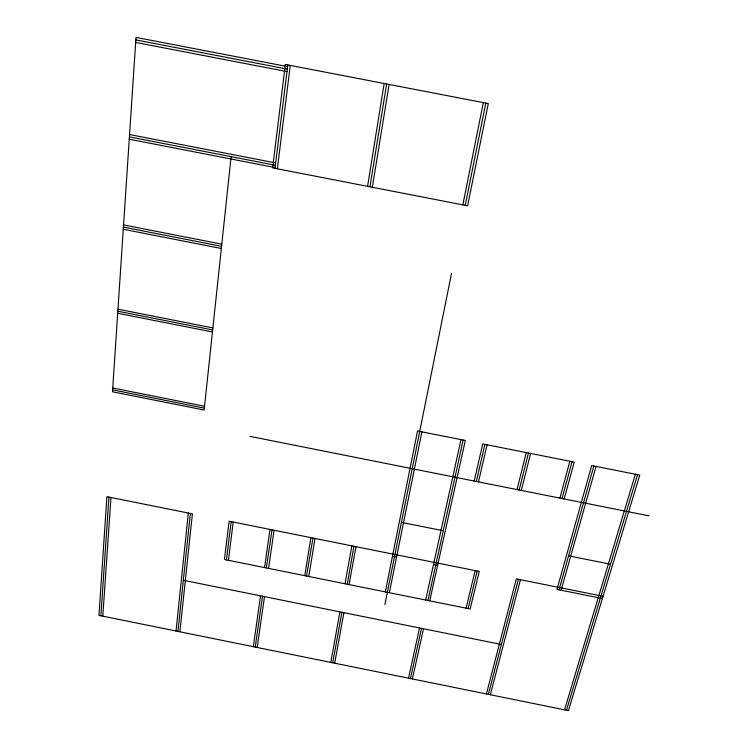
<?xml version="1.0" encoding="UTF-8"?>
<svg xmlns="http://www.w3.org/2000/svg" width="748" height="748" viewBox="0 0 748 748"><rect width="100%" height="100%" fill="white"/><g stroke="black" fill="none" stroke-linecap="round" stroke-linejoin="round"><path stroke-width="1.12" d="M100.887 615.763L108.937 497.102M102.803 616.156L110.975 497.504M176.032 631.013L188.328 513.035M177.968 631.396L190.366 513.446M179.894 631.789L192.404 513.857L106.908 496.691L98.96 615.38L568.443 710.6L639.755 475.111L591.687 465.565L556.97 589.396L602.383 598.512M231.113 156.65L204.148 410.016L112.49 391.793L136.005 37.4L287.606 66.609M226.42 559.887L224.419 559.485L229.131 521.225L479.253 571.435L470.165 608.984L226.42 559.887L231.169 521.636M274.993 168.347L287.812 64.945M228.43 560.289L233.208 522.048M277.358 168.805L290.28 65.422M253.32 646.683L260.538 595.857M264.558 567.573L269.981 529.425M255.255 647.076L262.52 596.25M272.029 529.836L266.316 567.919M257.19 647.469L264.502 596.652M268.579 568.377L274.067 530.248M304.763 575.67L310.897 537.644M367.577 186.346L384.163 83.505M312.945 538.055L306.521 576.016M369.951 186.813L386.641 83.982M308.784 576.474L314.992 538.466M372.326 187.271L389.119 84.459M330.803 662.401L339.938 611.883M345.015 583.777L351.869 545.862M332.748 662.793L341.92 612.285M353.916 546.274L347.287 584.235M334.683 663.186L343.912 612.687M349.045 584.59L355.964 546.685M385.332 591.892L417.534 430.988L465.34 440.479L429.735 600.84M462.844 204.877L483.32 102.607M384.855 604.665L451.568 273.188M465.228 205.345L485.807 103.084M389.362 592.706L421.9 431.858M408.502 678.165L419.553 627.965M425.696 600.027L460.992 439.618M410.446 678.558L421.545 628.367M463.162 440.048L427.968 600.485M412.391 678.95L423.536 628.769M474.195 481.039L482.731 443.938L574.221 462.096L564.188 498.963M476.336 481.46L484.91 444.368M478.477 481.89L487.079 444.798M466.116 608.171L475.13 570.612M468.145 608.573L477.187 571.023M517.018 489.566L526.265 452.577M519.159 489.996L528.443 453.008M521.3 490.417L530.622 453.438M486.415 693.966L516.344 578.887L603.056 596.287M488.36 694.359L518.401 579.298M490.314 694.752L520.458 579.709M559.897 498.112L569.864 461.236M562.047 498.533L572.042 461.666M559.037 589.807L593.865 465.995M561.103 590.228L596.053 466.434M564.534 709.805L635.379 474.241M566.479 710.207L637.567 474.671M135.837 39.915L287.297 69.106M135.668 42.43L286.989 71.602M129.563 134.537L275.657 162.942M129.404 136.875L275.376 165.261M129.245 139.212L275.086 167.571M123.56 224.905L221.801 244.157M123.42 227.083L221.567 246.326M123.27 229.262L221.333 248.486M117.969 309.195L212.881 327.933M117.838 311.224L212.666 329.952M117.698 313.253L212.451 331.972M112.742 387.988L204.55 406.239M112.621 389.886L204.354 408.127M250.056 436.393L649.04 515.868M401.414 522.375L443.125 530.725M568.592 555.839L610.536 564.235M392.429 556.362L396.552 557.185M433.485 564.6L437.599 565.432M183.344 580.261L501.384 644.486M285.353 64.468L272.618 167.879L467.612 205.803L488.294 103.561L285.353 64.468"/></g></svg>
